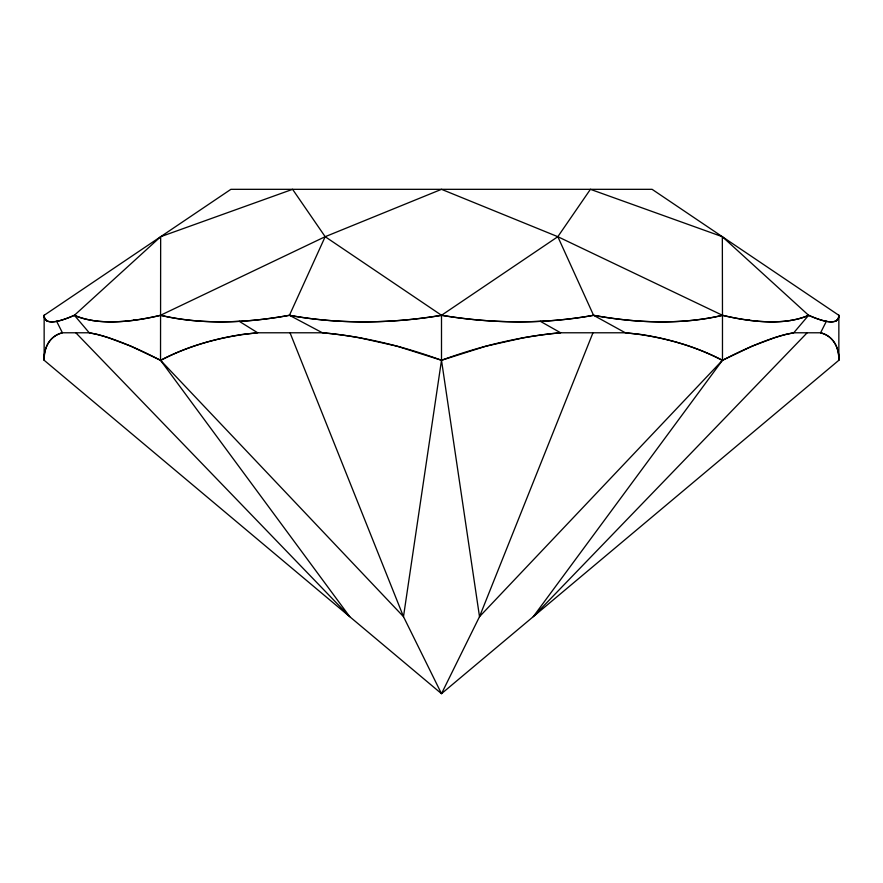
<?xml version="1.0" encoding="UTF-8"?>
<svg xmlns="http://www.w3.org/2000/svg" width="883" height="883" viewBox="0 0 883 883"><rect width="100%" height="100%" fill="white"/><g stroke="black" fill="none" stroke-linecap="round" stroke-linejoin="round"><path stroke-width="1.32" d="M790.263 320.54A304.492 110.165 35.5 0 1 722.46 315.275A304.492 164.878 25.5 0 1 632.029 320.54A308.542 167.064 25.5 0 1 593.553 315.286A307.152 196.181 9.5 0 1 540.374 321.335A304.701 194.613 9.5 0 1 441.5 315.264L325.176 236.699L292.582 189.326L160.662 236.699L160.529 360.264L349.723 616.665L75.828 332.781M790.208 320.496A308.542 111.633 35.5 0 0 808.596 315.286A307.152 39.018 40.1 0 0 826.367 321.335A304.701 38.709 40.1 0 0 838.817 315.264A304.492 38.686 40.1 0 1 822.835 320.54A308.542 39.194 40.1 0 1 808.596 315.286L722.338 236.699L590.418 189.326L557.824 236.699L441.5 315.297L441.5 360.264L403.487 616.665L441.5 693.674L838.85 360.264L838.85 315.297L652.095 189.326L230.904 189.326L44.15 315.297L44.15 360.264L441.5 693.674L479.513 616.665L592.968 332.781M92.737 320.54A304.492 110.165 -35.5 0 0 160.54 315.275A304.492 164.878 -25.5 0 0 250.971 320.54A308.542 167.064 -25.5 0 0 289.447 315.286L325.176 236.699L441.5 189.326L557.824 236.699L722.471 315.297L722.471 360.264L533.277 616.665L807.172 332.781M826.356 321.324L820.583 332.781L793.762 332.781L788.243 333.917M808.607 315.297L793.762 332.781L790.119 333.498A295.43 78.19 -41.5 0 0 774.358 337.792L752.217 346.147L722.471 360.264L479.513 616.665L441.5 360.264C403.156 346.224 363.123 336.401 322.405 332.781L257.67 332.781L247.45 333.917M92.792 320.496A308.542 111.633 -35.5 0 1 74.404 315.286A307.152 39.018 -40.1 0 1 56.633 321.335A304.701 38.709 -40.1 0 1 44.183 315.264A304.492 38.686 -40.1 0 0 60.165 320.54A308.542 39.194 -40.1 0 0 74.404 315.286L160.662 236.699M56.644 321.324L62.417 332.781A294.425 77.925 41.5 0 0 52.693 337.792C46.214 343.255 44.095 352.118 44.15 360.264C43.388 348.377 50.077 335.43 62.417 332.781L89.238 332.781L92.881 333.498A295.43 78.19 41.5 0 1 108.642 337.792L130.783 346.147L160.529 360.264C180.673 349.834 202.317 342.472 224.492 337.792A295.43 188.774 20.1 0 1 250.838 333.498L257.67 332.781L239.271 321.324A304.701 164.989 -25.5 0 1 160.563 315.264L325.176 236.699M239.271 321.335A307.152 166.313 -25.5 0 0 289.447 315.286L322.405 332.781A294.425 188.134 20.1 0 1 359.591 337.792L396.92 346.147L441.5 360.264C479.844 346.224 519.877 336.401 560.595 332.781L625.33 332.781L635.55 333.917M441.5 360.264L486.08 346.147L523.409 337.792A294.425 188.134 -20.1 0 1 560.606 332.77L540.363 321.324M94.757 333.917L89.238 332.781L74.393 315.297M722.471 360.264C702.327 349.834 680.683 342.472 658.508 337.792A295.43 188.774 -20.1 0 0 632.162 333.498L625.33 332.781L593.564 315.297A308.542 197.064 9.5 0 1 553.365 320.496A304.492 194.481 9.5 0 1 441.5 315.275A304.492 194.481 -9.5 0 1 329.613 320.54A308.542 197.064 -9.5 0 1 289.447 315.286M160.529 360.264L403.487 616.665L290.032 332.781M557.824 236.699L593.564 315.297M722.338 236.699L722.471 315.297M58.543 320.937A305.297 38.786 -40.1 0 1 57.263 321.224M47.086 320.937A305.297 38.786 -40.1 0 1 45.552 319.789M44.834 318.774A305.297 38.786 -40.1 0 1 44.084 315.341M160.496 315.341A305.297 110.463 -35.5 0 1 74.338 315.341M441.511 315.341A305.297 195 -9.5 0 1 289.403 315.341M593.575 315.341A305.297 165.309 25.5 0 0 722.515 315.341A305.297 110.463 35.5 0 0 808.662 315.341M837.448 319.789A305.297 38.786 40.1 0 1 835.914 320.937M825.737 321.224A305.297 38.786 40.1 0 1 824.457 320.937M838.916 315.341A305.297 38.786 40.1 0 1 838.166 318.774M160.706 360.407A314.966 201.258 20.1 0 1 247.328 333.719M94.569 333.719A314.966 83.366 41.5 0 1 160.629 360.407M635.672 333.719A314.966 201.258 -20.1 0 1 722.294 360.407M722.371 360.407A314.966 83.366 -41.5 0 1 788.431 333.719M757.294 321.169A304.701 110.243 35.5 0 1 755.384 320.982M749.546 320.319A304.701 110.243 35.5 0 1 747.559 320.054M135.441 320.054A304.701 110.243 -35.5 0 1 133.454 320.319M127.616 320.982A304.701 110.243 -35.5 0 1 125.706 321.169M821.72 333.123L820.583 332.781A294.425 77.925 -41.5 0 1 830.307 337.792C836.797 343.244 838.916 352.118 838.85 360.264C839.556 348.807 833.386 336.246 821.72 333.123"/></g></svg>
